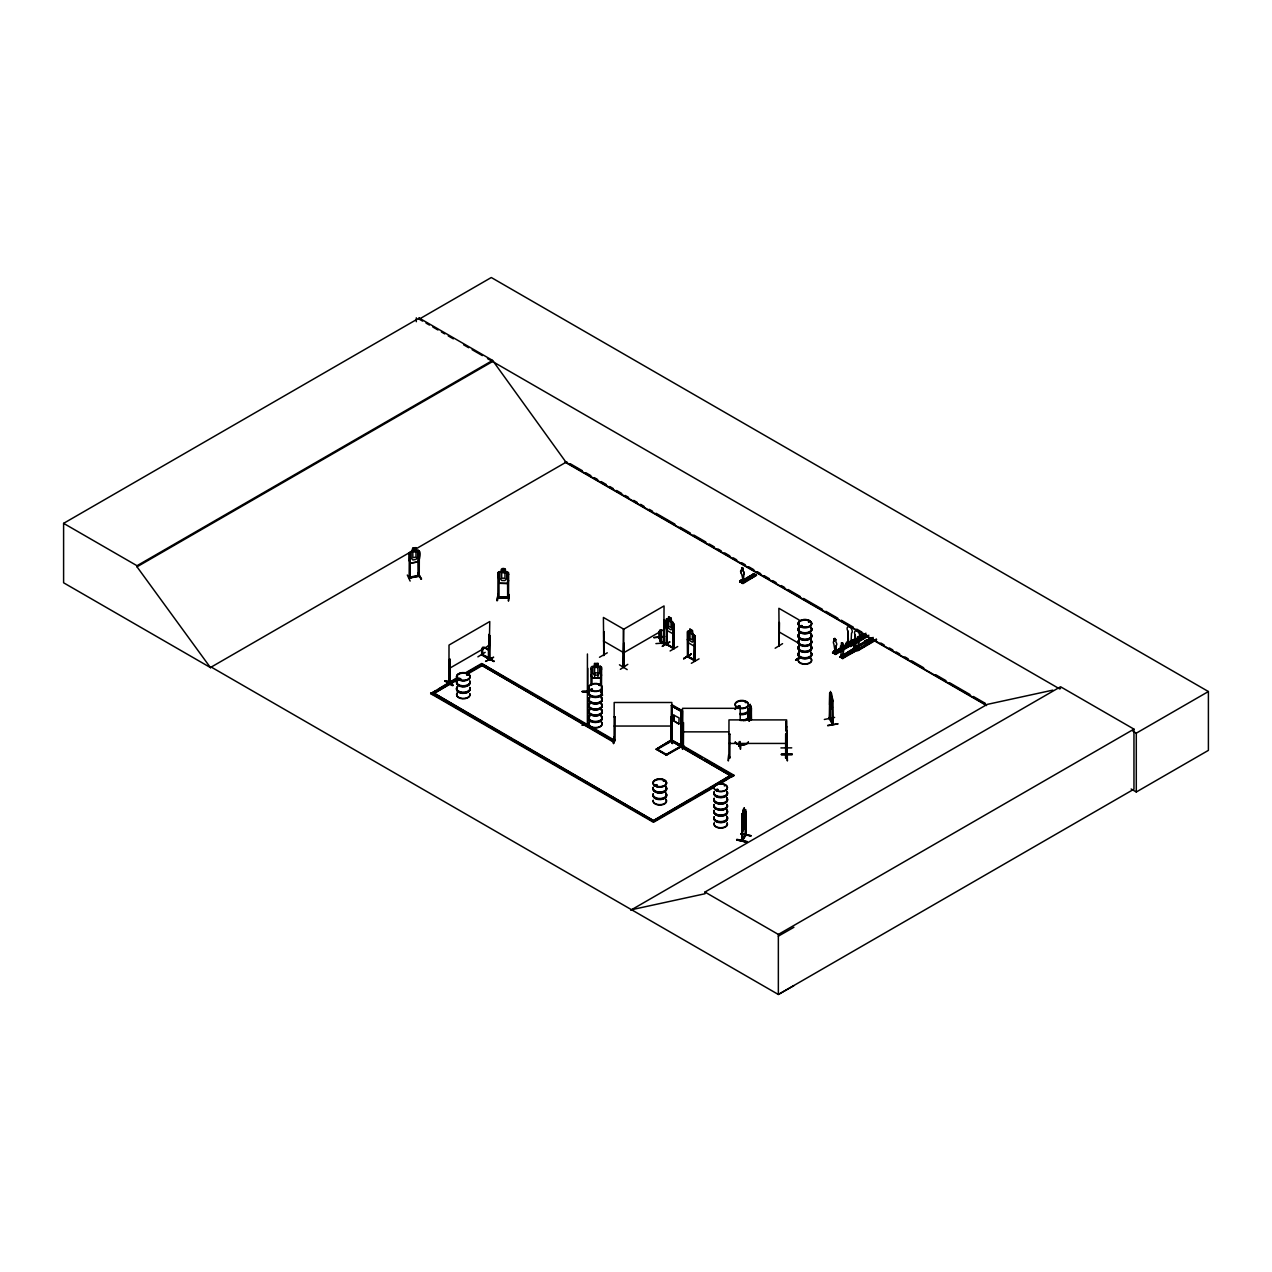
<?xml version="1.0" encoding="UTF-8"?>
<svg xmlns="http://www.w3.org/2000/svg" width="1272" height="1272" viewBox="0 0 1272 1272"><rect width="100%" height="100%" fill="white"/><g stroke="black" fill="none" stroke-linecap="round" stroke-linejoin="round"><path stroke-width="1.5" d="M661.011 629.704L661.027 643.489L659.071 637.447L661.408 643.457L661.376 629.656M659.293 637.431L660.82 642.805M743.182 581.861L743.532 574.499A2.401 1.383 60 0 0 743.182 571.207L743.261 568.759M743.293 581.797L743.643 574.435A2.401 1.383 60 0 0 743.293 571.144L743.182 569.093M835.815 652.759L836.276 645.333A2.401 1.399 59.5 0 0 835.911 642.042L835.895 639.657M835.911 652.695L836.276 645.333M843.431 649.595L843.082 656.956L843.543 649.531A2.401 1.399 59.5 0 0 843.082 646.303L842.446 642.885M850.968 644.141L851.509 633.106A3.609 2.099 59.5 0 0 851.509 628.94A3.609 2.099 59.5 0 0 847.868 626.889A3.609 2.099 59.5 0 0 847.868 631.055L848.09 642.726L849.569 641.597M858.25 648.338L858.775 637.304M858.409 648.259L858.934 637.208A3.609 2.099 59.5 0 0 858.934 633.058A3.609 2.099 59.5 0 0 855.293 630.992A3.609 2.099 59.5 0 0 855.293 635.157L855.674 646.892L859.649 649.006L859.347 647.305L857.264 649.754L854.005 647.909L855.786 645.286L853.703 646.51L853.687 648.211L857.853 650.755L876.615 639.689M497.956 594.533L497.05 600.877L498.004 594.167M497.877 594.596L497.591 600.416M498.942 574.149L497.956 574.356L498.942 574.149L499.037 597.904M505.095 571.7L506.749 572.861L506.749 578.267L504.984 580.557L501.677 580.477L499.896 578.124L499.896 572.734L501.677 571.796C498.735 567.28 507.767 567.344 505.095 571.764L504.984 568.902M507.56 574.324L508.546 574.34L507.56 574.324L507.655 598.142L507.48 596.966M499.196 583.228L507.433 583.498L508.641 580.573M498.083 596.743L508.434 596.95L508.641 598.094L497.972 597.665M498.068 597.061L508.625 596.997M508.911 594.755L508.466 601.115L508.911 594.422M855.102 646.478C858.807 644.952 854.625 652.647 856.756 645.731C857.058 646.812 854.561 647.321 855.706 646.224M786.16 730.716L786.096 722.576L786.462 729.079M742.514 582.942L743.913 581.304L744.12 582.449C738.444 577.679 745.392 585.136 741.242 573.052A2.401 1.383 60 0 1 741.592 570.174L742.451 567.566M740.447 582.194L754.662 574.451L740.288 582.115L740.161 580.763L741.56 579.952L741.942 582.465L742.005 580.509L741.21 580.891L742.133 580.239M834.321 638.528L834.098 641.136A2.401 1.399 59.5 0 0 833.844 643.966C836.006 655.907 834.098 650.31 833.971 652.027M834.225 638.719L834.193 641.072M834.321 652.011C834.734 651.28 834.321 650.914 834.575 653.379M841.11 648.163L841.11 655.875L842.287 655.78L841.126 656.066L844.004 657.545L843.813 656.4L842.414 658.037L840.251 656.813L841.635 655.175M848.901 642.694L848.599 642.917M848.344 642.058L849.076 642.201M856.374 646.589L856.597 645.699L855.515 647.082M736.806 840.045C767.922 846.977 715.85 834.527 746.934 842.239M736.981 839.345L747.125 841.476M736.981 839.727L747.109 841.889M832.429 706.93L832.111 709.22L832.429 699.218M786.43 753.819L786.955 752.833L786.955 754.375M787.034 754.312L786.525 748.143M742.435 822.475L744.231 817.419L744.851 824.177L743.134 830.966L742.435 827.881M607.285 652.822L599.478 657.274M848.949 652.123L848.965 653.093L850.125 652.647M859.188 637.542C860.111 634.935 863.052 638.942 859.554 637.781M861.557 637.463L860.683 636.62M866.82 642.233L867.043 641.136L868.856 641.724M587.791 691.809C591.226 693.256 572.018 691.109 589.413 691.253A6.837 3.943 0 0 0 595.455 697.199A6.837 3.943 0 0 0 601.386 691.284M587.378 724.547L587.426 653.983M587.887 725.088L587.791 700.999M459.574 678.437L459.208 679.598L460.639 678.771M459.908 678.437L460.75 679.232M466.76 674.891L466.856 674.478M467.587 674.446L467.269 674.828M467.842 674.812L466.888 674.844M591.146 689.297L590.987 690.012M599.939 685.195L598.905 685.195M599.335 685.083L599.843 685.608M656.924 785.635L656.066 784.983M655.398 785.508L657.179 785.094M657.242 785.492L656.241 784.617L655.334 785.635M663.364 781.215L664.079 781.278M750.114 577.965L750.114 577.138M716.136 790.039L717.885 789.467M717.503 789.96L717.313 789.244M716.168 789.785L717.408 790.468L717.98 789.515M737.203 707.009L738.491 706.278M725.199 785.365L724.261 785.778M745.169 702.494L746.33 702.589L745.615 702.033M801.169 626.158L800.899 626.317M801.519 626.412L802.266 625.745M808.388 621.865L809.405 621.515M809.231 621.356L808.976 621.785M742.657 840.299L741.846 839.886L742.721 839.393L742.323 840.856L742.435 814.478C744.295 799.245 746.664 816.672 743.055 821.251L742.435 819.884M741.799 828.835L742.212 813.762L741.91 840.792L745.98 834.289M741.926 839.854L741.878 840.649M745.98 835.148L742.387 840.76M742.164 829.36L745.519 823.191L745.519 809.723L745.662 835.656L745.249 834.734M832.254 723.927L832.985 724.42L832.604 700.316M786.112 747.411L786.207 748.842L786.16 742.323M444.803 681.077C448.3 678.342 461.148 692.636 444.834 680.997M619.448 664.811L627.191 669.613M671.632 705.34L671.266 739.938L681.824 745.662M672.236 704.942L682.38 710.746L682.428 746.378L683.605 746.41L682.571 745.281M671.473 739.875L682.38 746.012M681.824 711.716L671.552 705.928L680.123 710.73M681.092 746.712L670.932 740.781L732.37 776.779M419.331 576.025L409.028 577.87L410.172 576.836M673.619 631.262L672.761 633.758L673.524 623.582L671.107 621.118L671.187 618.176L668.595 616.777L667.434 625.474L668.69 628.511L671.028 629.863L672.284 628.273L671.187 618.176M489.116 647.384L488.257 649.881L483.821 647.289M416.103 550.601C422.065 548.216 419.983 558.519 418.234 561.779L410.427 563.13M419.442 558.71L418.329 561.874L410.347 563.242L409.298 560.555L409.409 552.811M841.205 655.78L841.73 657.64L842.207 655.811M856.899 646.351L856.247 646.224M749.59 707.375L750.051 705.213L749.828 707.645M748.954 710.492L751.068 706.278M750.893 720.206L751.1 707.9L751.466 719.713M751.259 720.254L751.466 707.947M749.462 715.516L750.178 708.25L749.383 721.208M749.542 720.556L750.718 717.376M749.653 720.556L750.83 717.392M746.044 835.163L745.615 811.472L745.249 835.593L746.06 835.052M601.592 675.003L600.368 677.96L592.052 678.056L590.955 675.193M410.125 581.066L407.31 575.008M841.396 642.98L842.557 642.821M841.587 642.726L841.364 645.333A2.401 1.399 59.5 0 0 841.015 648.227M477.89 656.845L485.173 652.345M662.315 646.415L669.931 642.026M691.284 653.983L683.652 658.721M665.876 754.773L681.617 745.662M681.458 711.239L682.38 710.714L681.824 746.235L671.393 740.495L681.903 746.203L666.528 754.487M681.633 746.203L681.824 710.937M481.722 649.038L481.643 654.969L482.629 654.237M482.406 647.48L482.247 655.318M488.432 658.801L488.512 645.111M489.466 658.196C471.451 649.436 493.965 659.834 488.559 658.053M613.978 736.87L613.517 743.563L614.042 736.838M613.947 737.251L613.565 743.5M666.035 643.616L673.699 648.847L673.619 623.534M667.164 644.777L666.401 620.8L667.085 644.634M673.588 648.847L673.46 647.941M666.401 620.8L666.321 644.284L673.985 648.656L673.874 625.109L672.92 624.87L673.254 648.211M688.518 656.193L687.389 655.891L688.232 656.384M687.389 656.75L695.291 660.931M687.739 633.106L688.232 657.242L688.422 639.387M694.258 637.192L695.212 637.431L694.258 637.192L694.162 660.709L694.592 659.675L695.291 661.011L687.707 656.591L687.596 631.612M694.162 660.709L694.528 644.872M682.333 743.023L682.476 749.383M728.745 754.646L728.315 760.974L728.697 754.662M449.97 681.824L448.921 682.03L450.065 681.792M482.136 654.762L489.275 659.119L489.847 658.467M490.118 659.564L489.005 659.818L489.768 635.841L490.006 659.596M663.793 643.457L664.127 642.853M742.641 816.751L742.435 840.776M740.765 833.891L751.116 835.736L740.956 833.542M742.323 839.536L745.249 834.973M742.228 813.842L745.63 809.755M741.735 818.198L745.519 812.458M741.735 826.196L745.519 820.456M859.363 637.892L860.381 636.843M410.284 577.043L419.331 575.167M410.061 554.195L410.093 578.013L410.172 554.401L409.123 554.353L410.172 554.401M418.297 575.357L419.267 575.485M418.297 576.216L418.297 552.684L419.331 552.732L418.409 552.891M672.204 740.845L672.204 704.847L672.236 740.813L656.845 749.574M459.176 678.596L459.415 679.407M460.448 678.898L459.415 678.771M590.876 689.567L592.37 689.138M598.921 685.195L599.748 685.083M737.887 706.882L738.921 706.676M738.778 707.057L738.38 706.198M800.39 625.951L802.06 625.872M808.801 621.785L809.405 621.515M724.945 785.714L724.961 785.11M829.312 718.569L829.71 692.97L829.583 704.64L832.111 709.22L829.694 704.624M615.25 739.716L614.312 739.763M671.95 740.336L670.742 740.558L671.839 740.543L671.839 702.494L614.185 702.494L614.09 740.558L615.25 740.574L614.153 739.43M683.605 745.551L682.667 745.583M740.272 745.551L739.334 745.583M729.095 756.808C730.494 756.904 728.3 758.43 730.08 757.333M785.54 757.094C787.193 755.902 785.285 759.67 786.525 756.84M452.816 685.211L445.168 680.743L452.912 685.211M682.317 710.841L682.301 745.917M603.675 631.596L603.723 655.525L604.025 631.787M623.391 666.83L624.345 667.037L623.709 643.171L623.55 667.498L623.789 629.211L603.405 617.445L603.803 655.493M624.091 666.91L623.216 667.339L623.296 629.465L664.048 605.933L663.793 644.316L664.048 642.901L663.284 643.346M779.132 622.437L779.1 646.335L779.482 622.628M779.227 646.319L778.877 608.286L799.261 620.052L799.213 657.926L799.293 656.654M741.608 567.694L742.657 567.725M834.209 638.592L835.052 638.465M830.028 718.171L829.312 717.71L829.583 719.205L829.996 705.372M829.328 718.712L832.588 724.515L832.556 699.187L829.614 693.113L830.473 694.464L829.678 719.237M499.196 571.685L498.004 572.654L497.861 597.92L508.53 598.094L508.641 572.798L507.401 571.748L499.133 571.653L498.02 572.591L499.101 583.323L507.433 583.419M448.937 682.953L449.016 645.063L489.768 621.531L489.084 659.77M489.005 659.818L489.847 659.325M868.712 641.835L867.361 642.153M459.113 679.184L460.051 679.105M800.454 625.745L801.885 625.522M802.091 626.476L802.06 625.649M738.778 706.373L738.952 707.28M716.692 789.34L717.138 790.278M600.718 692.62L601.688 692.572L600.702 692.302M666.178 626.985L666.862 630.356L666.099 619.257L666.973 618.637L666.512 644.348M694.925 661.17L695.037 635.857L688.263 631.119L687.421 631.58L687.5 656.861M614.074 739.477L614.233 740.574M615.171 716.804L614.185 716.804L615.171 716.804L615.06 740.606L614.153 740.288L615.282 740.336M683.493 746.394L682.555 746.378L682.539 708.329L740.193 708.329L740.193 720.095M739.096 745.774L740.304 745.297M728.872 757.73L728.983 719.904L786.637 719.904L786.637 757.953L785.54 757.953M740.161 581.781L742.912 583.594L756.506 575.278L753.962 573.624L739.954 581.908L754.423 574.213M740.129 581.892L754.089 574.149M753.803 573.99L754.614 574.451L753.962 573.815M742.021 583.085L756.506 575.087L742.212 583.069M854.991 639.021L846.119 644.045L846.437 642.312L848.519 641.088L846.739 643.712L849.998 645.556L866.645 635.73M833.271 653.093L846.913 644.936L832.572 652.854L834.162 650.867L832.969 652.615L835.148 653.84L836.738 652.313L835.354 653.14L835.545 654.508L849.203 646.446L846.564 644.984M847.088 645.286L846.23 644.793L849.028 646.224L834.639 653.999L848.71 646.16M846.278 644.825L832.763 652.711L835.148 654.269M849.33 645.858L867.281 635.698L863.418 633.52C855.833 635.364 872.735 639.752 861.351 634.744M853.48 648.307L873.212 637.415M842.621 658.451L856.485 650.644L853.687 648.64L839.854 657.052L841.428 655.064M853.56 649.022L854.402 649.483L840.029 657.004M854.212 649.261L840.029 656.909L842.827 658.705M873.673 639.991L857.121 650.326M857.598 650.421L857.567 648.704L859.649 647.48M847.868 631.055L848.551 642.598L852.367 644.809L852.367 643.282L849.998 644.332L849.998 645.556M855.134 635.253L855.468 646.987M846.119 644.045L854.943 638.83M859.761 635.984L863.481 633.79M858.393 637.018L863.513 633.997M841.492 647.353L840.108 648.37M842.716 646.637C849.601 649.642 839.774 647.178 844.115 645.81L846.691 647.464L844.115 645.81M845.037 645.476L855.261 639.339M860.285 636.302L863.783 634.315M832.556 652.822L846.421 644.65M865.93 633.218L847.216 644.475M850.618 642.471L862.559 635.428M862.829 635.746L847.454 644.809L846.421 643.855L850.332 646.224M868.856 635.221L849.998 646.208L850.3 644.507L852.367 643.282M834.989 654.19L848.996 645.906M849.235 645.794L866.598 635.539M850.539 646.558L867.663 636.477M855.849 646.637L855.054 645.922L855.054 648.497L855.229 645.826L856.692 645.922M864.69 641.263C876.074 646.255 859.172 641.867 866.773 640.023L870.636 642.519L866.773 640.023M868.617 638.942C880.001 643.95 863.1 639.562 870.7 637.717L874.564 640.213L870.7 637.717M853.687 648.211L870.748 637.988M839.838 657.036L871.05 638.512M840.172 657.227L854.196 649.133M871.813 638.942L854.72 649.006L853.735 648.259M855.977 650.358L841.921 658.196L856.263 650.103L841.921 658.196L844.004 656.511M856.517 649.992L873.88 639.737M857.567 650.389L874.564 639.895M857.105 650.326L876.328 639.164M857.36 650.485L876.376 639.355M449.7 658.976L449.7 682.508M490.038 635.984L489.084 636.239M486.143 657.211L494.252 661.345L486.572 656.956M623.98 643.362L624.25 643.505M663.284 644.204L664.048 620.227L663.761 644.284M663.682 644.316L664.318 620.386M660.836 641.358L668.118 645.492M623.932 666.035L623.391 666.21M627.796 664.35L620.37 669.311M798.911 634.156L799.213 657.926M775.157 648.227L782.582 643.632M800.199 656.909L795.62 660.041L798.864 658.324M211.343 667.116L210.516 667.609L63.6 582.783L63.6 523.348L419.188 318.048L492.598 360.421L566.008 462.245L986.309 704.911M419.188 318.048L419.188 319.145L491.294 277.519L1208.4 691.539L1208.4 750.369L1136.293 791.995L1131.142 789.006M63.6 523.348L137.01 565.722L492.598 360.421M793.919 985.609L778.353 994.481L211.247 667.069L210.405 667.546L137.01 566.819L492.598 361.518M210.405 667.546L566.835 461.768M489.291 633.981L489.338 659.977L488.782 635.157M449.016 668.611L489.768 645.063M485.586 661.424L493.647 657.195L485.65 661.329M713.513 787.654L653.506 822.3L430.683 693.653L457.856 677.229M464.646 673.317L481.627 663.507L614.567 740.256L613.072 741.846L481.627 665.224L613.072 741.115L614.567 740.256M430.683 693.653L435.771 690.712M439.174 688.756L457.856 677.976M466.347 673.063L479.926 665.224M457.634 679.073L432.162 694.512L457.634 679.805M467.826 673.19L483.106 664.366L517.259 684.813M467.826 673.922L483.106 665.097M741.481 570.238L741.592 570.174A2.401 1.383 60 0 0 741.131 573.115L741.242 573.052M666.973 618.637L668.77 619.766L668.77 616.872M740.161 580.763L741.767 580.064M742.514 582.115L744.12 581.431M673.619 623.598L672.808 622.008L666.926 618.812M623.296 652.997L664.048 629.465M673.874 625.109L672.92 624.87M689.933 629.099L688.772 637.781L690.012 640.818L692.365 642.169L693.606 640.579L692.525 630.499L689.933 629.099L690.012 631.946L688.311 630.96M692.445 633.44L694.862 635.905M687.421 639.339L688.2 642.678L694.083 646.065L694.957 643.696M694.957 635.905L694.957 661.122M677.722 646.526L670.106 650.978M688.2 642.678L687.596 639.323M683.7 658.88L691.348 653.983L683.7 658.387M695.291 660.152L688.232 656.622L694.448 659.914M691.348 663.3L699.059 658.848M673.778 715.103L673.985 720.858L678.866 723.927L673.778 720.986L673.778 715.103L679.089 717.917L678.866 723.927M720.365 783.695L733.849 775.173L682.905 745.758L666.448 755.202L656.257 749.319L671.632 739.779L656.575 749.113M666.56 755.027L656.336 749.097L672.125 740.066L656.257 749.319M681.41 746.616L682.905 746.505L701.588 757.285M653.728 820.456L691.443 798.673M694.878 796.701L706.882 789.769M710.301 787.797L730.875 775.173L652.011 821.442M430.683 692.922L653.506 821.569L733.849 775.173M630.721 910.211L987.152 704.418L1052.819 690.139M631.548 909.719L704.958 893.755L704.958 892.054L1060.546 686.753L1133.956 729.126L1133.956 789.181L778.353 994.481L778.353 934.427L1133.956 729.126M1060.546 688.454L1059.719 688.947L487.478 358.561M1132.891 731.193L1136.293 733.165L1208.4 691.539M778.353 936.144L793.919 927.272M594.612 666.496L592.847 667.498L592.847 672.904L594.612 675.178L597.935 675.114L599.7 672.761L599.7 667.371L597.935 666.433M587.426 690.95L587.426 692.381M849.76 652.918L848.551 652.536M459.001 678.644L460.003 678.501M750.114 577.79L748.985 577.79M591.432 689.472L592.259 689.249M592.625 690.139L591.623 690.298M738.905 707.153L737.522 707.153M786.16 748.143L787.384 760.958L786.907 730.207M419.235 575.453L419.235 576.311L419.331 550.999M592.259 689.79L591.194 690.012M841.539 655.748L842.032 655.668M449.779 681.601L449.27 683.112L449.286 659.516M830.441 691.396L831.904 698.233L831.363 704.99L829.821 699.87M831.506 693.351L832.588 699.218M832.906 700.856L832.254 700.395L832.174 724.007M834.623 717.424L824.336 719.475M832.222 723.243L832.492 724.499M827.643 725.406L838.089 723.816L827.786 725.74M412.685 548.248C421.08 547.628 409.648 546.531 412.716 551.205L409.298 552.795L409.139 578.108L418.186 575.628M410.427 551.65L418.234 550.299M421.159 579.03L417.757 572.67L421.589 579.014M488.702 658.642L488.782 646.923M687.659 655.748L688.136 657.242M848.869 642.519L848.949 644.968L849.298 641.835M601.624 691.761L600.718 691.761M670.805 739.43L671.95 739.477M682.651 746.092L683.636 746.155M739.318 746.092L739.318 745.233M729.858 757.985L729.969 734.198L728.983 734.198L729.969 734.198M653.919 637.749L664.572 636.604M659.103 631.532L659.659 638.003L659.643 630.085M655.907 643.6L666.544 642.837M498.974 597.951L498.91 596.807M419.172 575.183L419.331 576.264L409.361 578.108M418.552 576.47L418.297 552.684M493.838 661.599L486.254 657.083M667.069 754.773L656.416 748.652M750.178 707.28L749.462 717.837L749.081 716.518M740.081 746.441L740.193 741.528M481.643 654.11L482.486 654.508M481.977 654.762L481.977 648.879M673.699 647.989L666.894 644.316L672.92 647.639M489.275 659.293L481.754 654.985M786.414 727.346L786.43 726.01L786.382 728.029M780.928 747.92L791.74 747.857M781.358 754.058L792.17 753.851M781.39 754.821L792.186 754.582M792.186 754.519L781.358 754.471M594.612 667.466L597.935 667.403M594.612 672.872L597.935 672.808M600.289 677.801L592.132 677.96L591.067 675.178M591.957 668.977L590.987 668.993L591.957 668.977L591.973 684.893M600.591 668.833L601.577 669.04L600.591 668.833L600.607 684.749M601.672 689.281L602.435 695.561L601.592 688.883M600.702 691.443L601.672 692.35M600.591 692.365L601.577 692.572M587.791 668.277L587.807 692.445M582.194 691.427L589.413 691.571M670.742 740.558L670.853 716.804L671.839 716.804M589.413 725.485L582.21 725.183L589.413 724.738M582.21 725.104L589.413 725.183M785.651 734.214L786.637 734.198L785.651 734.214L785.651 757.746L786.637 757.953M670.98 739.732L671.839 739.414M672.061 743.118L671.95 739.954M740.161 746.139L739.334 746.41M740.193 746.378L739.223 746.378L739.207 741.528M728.983 757.73L729.969 757.683M614.185 726.042L671.839 726.042M682.539 731.861L728.665 731.861M728.983 743.436L786.637 743.436M748.938 710.412L748.795 719.936M751.084 713.942L750.734 717.424M740.797 833.764L750.909 836.07M744.263 810.614L744.263 807.72M745.09 813.206L745.63 815.447M745.63 817.514L745.138 820.965M745.519 823.191L745.074 824.892M741.799 823.159L742.307 825.48L741.878 823.27M744.263 826.132L744.374 829.058M867.075 642.09C870.446 643.457 867.202 638.639 866.502 641.915M799.293 657.513L795.652 659.93M659.214 638.003L659.468 631.5M740.368 748.89L740.829 744.645M740.495 749.319L740.288 744.215M672.077 743.484L672.093 740.384M415.944 547.755L415.944 550.649L417.677 551.364L417.677 556.77L415.992 559.394L412.828 559.966L411.142 557.963L411.142 552.557L412.828 551.285L412.796 548.327M857.423 637.065L861.287 639.546L857.423 637.367M848.949 642.392L847.772 641.724L847.772 644.3L847.963 641.629L848.599 642.36M856.088 646.685L859.347 648.529L859.347 647.305M855.229 648.386L856.406 649.054M845.037 645.27L847.613 646.717M834.575 651.662L833.669 651.28L833.669 652.997M483.901 647.241L488.273 649.706M419.188 319.145L422.606 321.116M426.025 323.088L429.443 325.06M432.846 327.031L437.966 329.989M441.384 331.96L444.803 333.932M448.221 335.903L453.341 338.861M463.58 344.776L468.7 347.733M472.119 349.705L482.358 355.604M570.269 463.739L582.274 470.672M585.708 472.659L590.86 475.633M594.278 477.604L597.713 479.592M601.147 481.563L606.299 484.537M609.733 486.524L613.152 488.512M616.586 490.483L621.738 493.457M625.172 495.444L628.591 497.416M633.742 500.389L637.177 502.376M640.611 504.348L644.03 506.336M649.181 509.309L652.615 511.28M656.05 513.268L674.923 524.159M680.059 527.133L690.362 533.079M693.781 535.051L705.801 541.983M709.22 543.971L714.371 546.944M717.806 548.916L721.24 550.903M724.674 552.891L729.81 555.848M733.244 557.836L736.679 559.823M741.815 562.78L745.249 564.768M748.683 566.755L753.835 569.729M757.269 571.7L760.688 573.688M764.122 575.66L769.274 578.633M772.708 580.62L776.127 582.592M781.278 585.565L784.713 587.553M788.147 589.524L800.152 596.457M803.586 598.444L822.459 609.336M825.878 611.323L837.898 618.256M841.317 620.227L853.337 627.176M856.756 629.147L861.907 632.12M880.781 643.012L884.215 644.999M889.351 647.973L892.785 649.944M896.219 651.932L899.654 653.903M904.805 656.877L908.224 658.864M911.658 660.836L923.663 667.784M935.683 674.717L945.971 680.647M949.405 682.635L969.995 694.512M973.414 696.5L985.434 703.432M564.879 462.086L862.639 633.997M866.089 635.984L869.523 637.972M874.691 640.961L986.563 705.547M741.051 582.099L741.051 580.382L743.913 582.131L743.913 581.304M741.942 582.465L741.163 580.302M778.877 631.818L799.261 643.584M666.862 630.356L672.84 633.71M669.581 641.899L662.362 646.081M603.405 640.977L623.789 652.743M671.266 705.356L681.903 711.08L671.489 705.229L671.552 740.59M704.974 759.241L733.849 775.92M681.41 747.364L730.669 775.793M520.661 686.785L532.618 693.685M536.037 695.657L607.73 737.045M611.148 739.016L614.567 740.988M486.89 724.404L433.641 692.922L653.506 820.583M490.324 726.376L510.947 738.285M514.381 740.272L550.442 761.085M553.877 763.073L651.789 819.597M704.958 892.054L778.353 934.427M741.417 580.7L741.56 579.952M600.289 666.321L601.465 667.323M841.762 655.557L841.062 657.131M834.098 651.821L834.162 650.867M856.438 650.644L855.913 650.342M832.413 723.561L830.028 718.553M742.705 583.355L742.705 582.242M835.179 638.687L835.784 639.721M742.562 567.789L743.15 568.822M834.384 651.741L836.738 653.347L836.531 652.202M829.853 718.616L832.922 724.325M859.236 637.479L860.715 638.21L861.542 637.097M842.652 643.091L843.193 646.24M750.846 705.769L751.1 717.694M482.74 654.269L482.756 655.207M830.537 692.397L831.188 694.528L830.537 693.351M417.852 573.068L421.016 579.11M410.347 563.242L409.409 560.523M664.477 636.398L653.935 637.415M786.287 724.261L786.303 721.065L786.382 731.639M598.047 666.258L598.047 663.364L594.501 663.443L594.501 666.401M682.555 722.846L683.525 722.623L683.414 746.441M672.506 740.384L672.586 743.563M1136.293 733.165L1136.293 791.995M867.281 635.698L863.418 633.52M852.574 652.282L849.998 651.025M852.081 643.107L852.081 644.332M849.95 653.824L847.375 652.568M843.813 656.4L843.813 657.227L840.935 655.478L840.935 657.195M754.169 576.439L751.625 575.167M752.77 577.25L750.226 575.978M751.514 577.965L748.97 576.693M750.114 578.776L747.57 577.504M750.289 707.296L750.21 704.227L749.176 719.793M748.811 712.129L749.017 721.16M740.352 580.875L740.352 581.702M681.426 746.282L681.172 710.682L680.997 746.044M673.19 630.594L673.19 648.243M670.964 739.414L671.123 740.829M661.202 631.071L661.281 642.901M623.709 643.171L623.487 667.498M601.465 692.636L601.592 667.212L600.336 666.226L592.084 666.385L590.955 667.434L591.003 684.908M597.92 663.475L597.935 678.008M594.612 663.539L594.612 678.071M482.676 647.321L482.486 655.366M449.97 659.119L449.97 682.746M416.31 317.825L416.31 321.721M416.071 547.628L415.992 550.712M137.01 565.722L137.01 566.819M810.852 634.108A6.837 3.943 0 0 1 804.922 640.023A6.837 3.943 0 0 1 799.007 634.108M810.773 634.505A6.742 3.896 0 0 1 804.922 640.341A6.742 3.896 0 0 1 799.086 634.505M810.725 639.593A6.694 3.864 0 0 1 804.922 645.397A6.694 3.864 0 0 1 799.118 639.593M810.852 627.605A6.837 3.943 0 0 1 804.922 633.536A6.837 3.943 0 0 1 799.007 627.605M810.757 633.424A6.726 3.88 0 0 1 804.922 639.244A6.726 3.88 0 0 1 799.102 633.424M810.773 628.018A6.742 3.896 0 0 1 804.922 633.853A6.742 3.896 0 0 1 799.086 628.018M810.852 633.774A6.837 3.943 0 0 1 804.922 639.689A6.837 3.943 0 0 1 799.007 633.774M810.852 627.271A6.837 3.943 0 0 1 804.922 633.202A6.837 3.943 0 0 1 799.007 627.271M810.773 626.921A6.742 3.896 0 0 1 804.922 632.772A6.742 3.896 0 0 1 799.086 626.921M810.852 652.615A6.837 3.943 0 0 1 804.922 658.53A6.837 3.943 0 0 1 799.007 652.615M810.773 653.013A6.742 3.896 0 0 1 804.922 658.848A6.742 3.896 0 0 1 799.086 653.013M810.725 658.101A6.694 3.864 0 0 1 804.922 663.905A6.694 3.864 0 0 1 799.118 658.101M810.757 640.547A6.726 3.88 0 0 1 804.922 646.367A6.726 3.88 0 0 1 799.102 640.547M810.773 658.451A6.758 3.896 0 0 1 804.922 664.302A6.758 3.896 0 0 1 799.086 658.451M810.852 646.112A6.837 3.943 0 0 1 804.922 652.043A6.837 3.943 0 0 1 799.007 646.112M810.757 651.932A6.726 3.88 0 0 1 804.922 657.751A6.726 3.88 0 0 1 799.102 651.932M810.773 646.526A6.742 3.896 0 0 1 804.922 652.361A6.742 3.896 0 0 1 799.086 646.526M810.852 652.282A6.837 3.943 0 0 1 804.922 658.196A6.837 3.943 0 0 1 799.007 652.282M810.852 645.779A6.837 3.943 0 0 1 804.922 651.709A6.837 3.943 0 0 1 799.007 645.779M810.773 645.429A6.742 3.896 0 0 1 804.922 651.28A6.742 3.896 0 0 1 799.086 645.429M727.202 804.349A6.71 3.88 0 0 1 720.715 809.231A6.71 3.88 0 0 1 714.228 804.349M727.234 792.79A6.742 3.896 0 0 1 720.715 797.703A6.742 3.896 0 0 1 714.196 792.79M727.218 791.709A6.726 3.88 0 0 1 720.715 796.606A6.726 3.88 0 0 1 714.212 791.709M727.218 799.293A6.726 3.88 0 0 1 720.715 804.19A6.726 3.88 0 0 1 714.212 799.293M726.63 797.942A6.837 3.943 0 0 1 721.606 803.84A6.837 3.943 0 0 1 714.117 798.895M726.63 797.608A6.837 3.943 0 0 1 721.606 803.507A6.837 3.943 0 0 1 714.117 798.562M727.234 798.196A6.742 3.896 0 0 1 720.715 803.109A6.742 3.896 0 0 1 714.196 798.196M726.63 791.454A6.837 3.943 0 0 1 721.606 797.337A6.837 3.943 0 0 1 714.117 792.408M726.63 791.12A6.837 3.943 0 0 1 721.606 797.003A6.837 3.943 0 0 1 714.117 792.074M727.234 804.731A6.758 3.896 0 0 1 720.715 809.644A6.758 3.896 0 0 1 714.196 804.731M727.218 805.335A6.726 3.88 0 0 1 720.715 810.216A6.726 3.88 0 0 1 714.212 805.335M727.187 822.873A6.694 3.864 0 0 1 720.715 827.738A6.694 3.864 0 0 1 714.244 822.873M727.234 804.985A6.758 3.896 0 0 1 720.715 809.898A6.758 3.896 0 0 1 714.196 804.985M727.234 811.298A6.742 3.896 0 0 1 720.715 816.211A6.742 3.896 0 0 1 714.196 811.298M727.218 810.216A6.726 3.88 0 0 1 720.715 815.114A6.726 3.88 0 0 1 714.212 810.216M727.234 817.801A6.742 3.896 0 0 1 720.715 822.698A6.742 3.896 0 0 1 714.196 817.801M726.63 816.449A6.837 3.943 0 0 1 721.606 822.348A6.837 3.943 0 0 1 714.117 817.403M726.63 816.115A6.837 3.943 0 0 1 721.606 822.014A6.837 3.943 0 0 1 714.117 817.069M727.234 816.703A6.742 3.896 0 0 1 720.715 821.617A6.742 3.896 0 0 1 714.196 816.703M726.63 809.962A6.837 3.943 0 0 1 721.606 815.845A6.837 3.943 0 0 1 714.117 810.916M726.63 809.628A6.837 3.943 0 0 1 721.606 815.511A6.837 3.943 0 0 1 714.117 810.582M727.234 823.254A6.742 3.896 0 0 1 720.715 828.152A6.742 3.896 0 0 1 714.196 823.254M601.386 697.772A6.837 3.943 0 0 1 595.455 703.702A6.837 3.943 0 0 1 589.54 697.772M601.29 698.185A6.726 3.88 0 0 1 595.455 704.004A6.726 3.88 0 0 1 589.636 698.185M601.274 703.241A6.71 3.88 0 0 1 595.455 709.061A6.71 3.88 0 0 1 589.652 703.241M601.306 703.607A6.742 3.896 0 0 1 595.455 709.442A6.742 3.896 0 0 1 589.62 703.607M601.29 697.104A6.726 3.88 0 0 1 595.455 702.923A6.726 3.88 0 0 1 589.636 697.104M601.29 691.698A6.726 3.88 0 0 1 595.455 697.517A6.726 3.88 0 0 1 589.636 691.698M601.386 697.438A6.837 3.943 0 0 1 595.455 703.368A6.837 3.943 0 0 1 589.54 697.438M601.386 690.95A6.837 3.943 0 0 1 595.455 696.865A6.837 3.943 0 0 1 589.54 690.95M601.29 690.601A6.726 3.88 0 0 1 595.455 696.436A6.726 3.88 0 0 1 589.636 690.601M601.386 716.279A6.837 3.943 0 0 1 595.455 722.21A6.837 3.943 0 0 1 589.54 716.279M601.29 716.692A6.726 3.88 0 0 1 595.455 722.512A6.726 3.88 0 0 1 589.636 716.692M601.274 721.749A6.71 3.88 0 0 1 595.455 727.568A6.71 3.88 0 0 1 589.652 721.749M601.274 704.211A6.71 3.88 0 0 1 595.455 710.03A6.71 3.88 0 0 1 589.652 704.211M601.306 722.114A6.742 3.896 0 0 1 595.455 727.95A6.742 3.896 0 0 1 589.62 722.114M601.306 703.861A6.758 3.896 0 0 1 595.455 709.712A6.758 3.896 0 0 1 589.62 703.861M601.386 709.792A6.837 3.943 0 0 1 595.455 715.707A6.837 3.943 0 0 1 589.54 709.792M601.29 715.611A6.726 3.88 0 0 1 595.455 721.431A6.726 3.88 0 0 1 589.636 715.611M601.29 710.205A6.726 3.88 0 0 1 595.455 716.025A6.726 3.88 0 0 1 589.636 710.205M601.386 715.945A6.837 3.943 0 0 1 595.455 721.876A6.837 3.943 0 0 1 589.54 715.945M601.386 709.458A6.837 3.943 0 0 1 595.455 715.373A6.837 3.943 0 0 1 589.54 709.458M601.29 709.108A6.726 3.88 0 0 1 595.455 714.943A6.726 3.88 0 0 1 589.636 709.108M469.909 688.088A6.837 3.943 0 0 1 462.42 693.017A6.837 3.943 0 0 1 457.379 687.134M469.813 688.486A6.742 3.896 0 0 1 462.42 693.351A6.742 3.896 0 0 1 457.475 687.548M469.797 693.542A6.71 3.88 0 0 1 462.436 698.392A6.71 3.88 0 0 1 457.491 692.604M469.829 693.924A6.758 3.896 0 0 1 462.42 698.789A6.758 3.896 0 0 1 457.459 692.986M469.909 681.601A6.837 3.943 0 0 1 462.42 686.53A6.837 3.943 0 0 1 457.379 680.647M469.813 687.389A6.742 3.896 0 0 1 462.42 692.254A6.742 3.896 0 0 1 457.475 686.451M469.813 681.983A6.742 3.896 0 0 1 462.42 686.848A6.742 3.896 0 0 1 457.475 681.045M469.909 687.755A6.837 3.943 0 0 1 462.42 692.683A6.837 3.943 0 0 1 457.379 686.801M469.909 681.267A6.837 3.943 0 0 1 462.42 686.196A6.837 3.943 0 0 1 457.379 680.313M469.797 680.902A6.726 3.88 0 0 1 462.436 685.751A6.726 3.88 0 0 1 457.475 679.963M665.638 786.223A6.726 3.88 0 0 1 660.693 792.011A6.726 3.88 0 0 1 653.315 787.145M665.654 793.792A6.742 3.896 0 0 1 660.693 799.595A6.742 3.896 0 0 1 653.299 794.73M665.733 793.394A6.837 3.943 0 0 1 660.709 799.277A6.837 3.943 0 0 1 653.204 794.348M665.733 793.06A6.837 3.943 0 0 1 660.709 798.943A6.837 3.943 0 0 1 653.204 794.014M665.733 786.891A6.837 3.943 0 0 1 660.709 792.79A6.837 3.943 0 0 1 653.204 787.845M665.733 786.557A6.837 3.943 0 0 1 660.709 792.456A6.837 3.943 0 0 1 653.204 787.511M665.638 787.304A6.726 3.88 0 0 1 660.693 793.092A6.726 3.88 0 0 1 653.315 788.243M665.638 792.71A6.726 3.88 0 0 1 660.693 798.498A6.726 3.88 0 0 1 653.315 793.649M665.654 799.229A6.758 3.896 0 0 1 660.693 805.049A6.758 3.896 0 0 1 653.283 800.168M665.606 798.88A6.694 3.864 0 0 1 661.551 804.54A6.694 3.864 0 0 1 653.108 800.803M747.713 708.425A6.837 3.943 0 0 1 747.205 712.797A6.837 3.943 0 0 1 740.018 714.212M735.184 709.379A6.837 3.943 0 0 1 735.868 708.425M736.949 707.598A6.837 3.943 0 0 1 740.018 706.58M747.618 708.822A6.742 3.896 0 0 1 747.141 713.147A6.742 3.896 0 0 1 740.05 714.53M737.013 708.027A6.742 3.896 0 0 1 740.05 707.009M747.713 708.091A6.837 3.943 0 0 1 747.205 712.463A6.837 3.943 0 0 1 740.018 713.878M735.184 709.045A6.837 3.943 0 0 1 735.868 708.091M736.949 707.264A6.837 3.943 0 0 1 740.018 706.246M747.618 707.741A6.742 3.896 0 0 1 747.141 712.05A6.742 3.896 0 0 1 740.05 713.449M735.28 708.679A6.742 3.896 0 0 1 735.947 707.741M737.013 706.93A6.742 3.896 0 0 1 740.05 705.928M747.618 714.228A6.742 3.896 0 0 1 747.141 718.553A6.742 3.896 0 0 1 740.05 719.936M747.713 714.578A6.837 3.943 0 0 1 747.205 718.95A6.837 3.943 0 0 1 740.018 720.365M747.713 714.912A6.837 3.943 0 0 1 743.563 720.699M747.618 715.325A6.742 3.896 0 0 1 745.154 720.636M748.318 742.005A6.758 3.896 0 0 1 741.783 744.899A6.758 3.896 0 0 1 735.264 742.005M748.318 742.228A6.758 3.896 0 0 1 741.783 745.106A6.758 3.896 0 0 1 735.264 742.228M742.117 817.689L741.878 821.187L742.148 817.689M744.025 808.674L743.261 810.789L744.025 808.674M744.231 811.743L743.055 813.524L743.055 818.929L744.231 817.149L744.231 811.743M744.231 819.74L743.055 821.521L743.055 826.927L744.231 825.131L744.231 819.74M744.025 827.865L743.261 829.98L744.025 827.865M415.419 548.407L413.4 548.773L413.4 549.743L415.419 549.361L415.419 548.407M415.992 551.682L412.828 552.255L412.828 557.661L415.992 557.088L415.992 551.682M597.331 664.032L595.217 664.079L595.217 665.033L597.331 665.002L597.331 664.032M504.396 569.443L502.265 569.395L502.265 570.365L504.396 570.413L504.396 569.443M504.984 572.829L501.677 572.766L501.677 578.172L504.984 578.235L504.984 572.829M863.354 638.019L859.49 635.825L863.354 638.019M854.879 650.914L852.304 649.467L854.879 650.914M853.957 651.471L851.381 650.008L853.957 651.471M851.334 653.013L848.758 651.55L851.334 653.013M755.107 575.898L752.563 574.419L755.107 575.898M670.598 618.526L669.104 617.651L670.598 619.48L670.598 618.526M691.936 630.832L690.442 629.974L691.936 631.802L691.936 630.832M671.028 622.135L668.69 620.784L668.69 626.19L671.028 627.541L671.028 622.135M692.365 634.458L690.012 633.106L690.012 638.512L692.365 639.864L692.365 634.458M831.363 697.263L830.362 695.434L831.363 702.669L831.363 697.263M801.551 626.794A6.742 3.896 0 0 0 811.663 623.423A6.742 3.896 0 0 0 801.551 620.052A6.758 3.896 0 0 0 801.551 626.826A6.758 3.896 0 0 0 811.679 623.439A6.758 3.896 0 0 0 801.551 620.068A6.742 3.896 0 0 0 801.551 626.794M801.567 627.335A6.71 3.88 0 0 0 811.647 623.98A6.71 3.88 0 0 0 801.567 620.609A6.71 3.88 0 0 0 801.567 627.335M804.922 645.763A6.742 3.896 0 0 0 810.773 639.927A6.758 3.896 0 0 1 804.922 645.794A6.758 3.896 0 0 1 799.086 639.943A6.742 3.896 0 0 0 804.922 645.763M717.344 790.866A6.758 3.896 0 0 0 727.473 787.495A6.758 3.896 0 0 0 717.344 784.109A6.758 3.896 0 0 0 717.344 790.866M717.36 791.168A6.71 3.88 0 0 0 727.425 787.813A6.71 3.88 0 0 0 717.36 784.458A6.71 3.88 0 0 0 717.36 791.168M592.084 690.68A6.758 3.896 0 0 0 602.212 687.309A6.758 3.896 0 0 0 592.084 683.938A6.758 3.896 0 0 0 592.084 690.68M592.1 691.014A6.726 3.88 0 0 0 602.197 687.659A6.726 3.88 0 0 0 592.1 684.288A6.726 3.88 0 0 0 592.1 691.014M459.923 679.852A6.758 3.896 0 0 0 470.068 676.481A6.758 3.896 0 0 0 459.923 673.095A6.758 3.896 0 0 0 459.923 679.852M459.955 680.377A6.71 3.88 0 0 0 470.02 677.022A6.71 3.88 0 0 0 459.955 673.667A6.71 3.88 0 0 0 459.955 680.377M459.923 680.075A6.758 3.896 0 0 0 470.068 676.688A6.758 3.896 0 0 0 459.923 673.317A6.758 3.896 0 0 0 459.923 680.075M656.432 786.112A6.742 3.896 0 0 0 666.56 782.741A6.742 3.896 0 0 0 656.432 779.37A6.742 3.896 0 0 0 656.432 786.112M656.447 786.637A6.71 3.88 0 0 0 666.528 783.282A6.71 3.88 0 0 0 656.447 779.927A6.71 3.88 0 0 0 656.447 786.637M655.032 785.698A6.758 3.896 0 0 0 666.337 783.95A6.758 3.896 0 0 0 658.069 779.164A6.758 3.896 0 0 0 655.032 785.698M738.428 707.598A6.71 3.88 0 0 0 748.508 704.243A6.71 3.88 0 0 0 738.428 700.888A6.71 3.88 0 0 0 738.428 707.598M738.428 708.154A6.71 3.88 0 0 0 748.508 704.799A6.71 3.88 0 0 0 738.428 701.444A6.71 3.88 0 0 0 738.428 708.154"/></g></svg>
